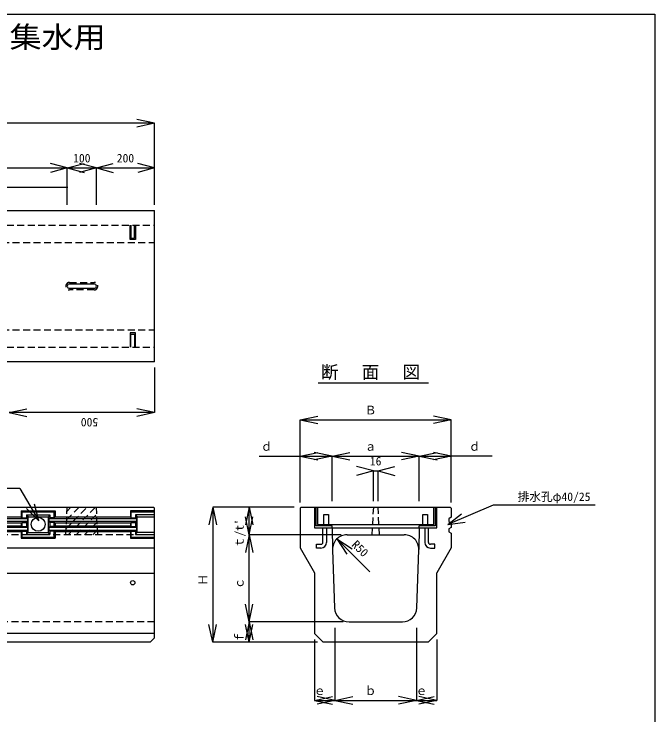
# Model space of a CAD drawing. Units: millimetres, scale not verified. Extents: x -2700 to 2700, y -1900 to 1800.
# Drawn here: x 497 to 2700, y -611 to 1800 of the extents above; entities that cross this region are included whole.
import ezdxf
from ezdxf.enums import TextEntityAlignment as Align

# ---------------------------------------------------------------- set-up
doc = ezdxf.new("R2010")
doc.units = ezdxf.units.MM
doc.header["$LTSCALE"] = 20
doc.linetypes.add('DASHED1', pattern=[1.8, 1.2, -0.6])
for name, color, linetype in [('0-2_2', 7, 'Continuous'), ('0-5_5', 3, 'Continuous'), ('F-0_240', 2, 'Continuous')]:
    doc.layers.add(name, color=color, linetype=linetype)
doc.styles.add('ＭＳ ゴシック', font='')
doc.styles.get('ＭＳ ゴシック').set_extended_font_data('MS Gothic')

msp = doc.modelspace()

# ---------------------------------------------------------------- linework, layer by layer
at = {"layer": '0-5_5', "color": 4}
for p, q in [((980, 1424.05), (-1020, 1424.05)), ((980, 1424.05), (918.87, 1437.05)), ((980, 1424.05), (918.87, 1411.06)), ((980, 1144.05), (980, 1424.05)), ((680, 1270.84), (622.05, 1286.37)), ((680, 1270.84), (737.96, 1286.37)), ((780, 1270.84), (722.05, 1286.37)), ((780, 1270.84), (837.96, 1286.37)), ((980, 1270.84), (922.04, 1286.37)), ((-720, 1270.84), (680, 1270.84)), ((680, 1270.84), (622.05, 1255.31)), ((680, 1144.05), (680, 1270.84)), ((680, 1270.84), (780, 1270.84)), ((680, 1270.84), (737.96, 1255.31)), ((780, 1270.84), (722.05, 1255.31)), ((780, 1144.05), (780, 1270.84)), ((780, 1270.84), (980, 1270.84)), ((780, 1270.84), (837.96, 1255.31)), ((980, 1270.84), (922.04, 1255.31)), ((980, 1144.05), (980, 1270.84)), ((980, 584.05), (980, 429.05)), ((480, 429.05), (541.14, 442.05)), ((980, 429.05), (918.87, 442.05)), ((980, 429.05), (480, 429.05)), ((480, 429.05), (541.14, 416.06)), ((980, 429.05), (918.87, 416.06)), ((1480, 404.13), (1541.14, 417.13)), ((2000, 404.13), (1938.87, 417.13)), ((1480, 120.13), (1480, 404.13)), ((1480, 404.13), (2000, 404.13)), ((1480, 404.13), (1541.14, 391.14)), ((2000, 404.13), (1938.87, 391.14)), ((2000, 120.13), (2000, 404.13)), ((1590, 279.13), (1651.14, 292.13)), ((1890, 279.13), (1828.87, 292.13)), ((1890, 279.13), (1951.14, 292.13)), ((2000, 279.13), (1938.87, 292.13)), ((1480, 279.13), (1541.14, 266.14)), ((1590, 279.13), (1528.87, 266.14)), ((1590, 124.13), (1590, 279.13)), ((1590, 279.13), (1890, 279.13)), ((1590, 279.13), (1651.14, 266.14)), ((1890, 279.13), (1828.87, 266.14)), ((1890, 124.13), (1890, 279.13)), ((1890, 279.13), (1950, 279.13)), ((1890, 279.13), (1951.14, 266.14)), ((1950, 279.13), (2000, 279.13)), ((2000, 124.13), (2000, 279.13)), ((1732, 228.75), (1674.05, 244.28)), ((1732, 228.75), (1674.05, 213.22)), ((1732, 228.75), (1748, 228.75)), ((1732, 124.5), (1732, 228.75)), ((1748, 228.75), (1805.96, 213.22)), ((1180, 104.13), (1167.01, 43)), ((1460, 104.13), (1180, 104.13)), ((1180, 104.13), (1180, -360.87)), ((1180, 104.13), (1193, 43)), ((1305, 104.13), (1292.01, 43)), ((1460, 104.13), (1305, 104.13)), ((1305, 9.13), (1305, 104.13)), ((1305, 104.13), (1318, 43)), ((1530, 104.13), (1950, 104.13)), ((1536, 39.13), (1536, 104.13)), ((1944, 104.13), (1944, 39.13)), ((1950, 33.13), (1950, 104.13)), ((1562, 39.13), (1562, 79.13)), ((1562, 79.13), (1578, 79.13)), ((1578, 79.13), (1578, 39.13)), ((1902, 39.13), (1902, 79.13)), ((1902, 79.13), (1918, 79.13)), ((1918, 79.13), (1918, 39.13)), ((1305, 9.13), (1292.01, 70.27)), ((1305, 9.13), (1318, 70.27)), ((1590, 39.13), (1536, 39.13)), ((1558.5, -17.37), (1558.5, 33.13)), ((1571.5, 33.13), (1571.5, -17.37)), ((1590, 33.13), (1590, 39.13)), ((1590, 33.13), (1890, 33.13)), ((1944, 39.13), (1890, 39.13)), ((1890, 33.13), (1890, 39.13)), ((1890, 33.13), (1950, 33.13)), ((1908.5, 33.13), (1908.5, -17.37)), ((1921.5, -17.37), (1921.5, 33.13)), ((1305, 9.13), (1292.01, -52)), ((1621.7, 9.13), (1305, 9.13)), ((1305, -290.87), (1305, 9.13)), ((1305, 9.13), (1318, -52)), ((1606.34, -5.51), (1658.76, -39.55)), ((1305, -290.87), (1292.01, -229.73)), ((1305, -290.87), (1318, -229.73)), ((1180, -360.87), (1167.01, -299.73)), ((1180, -360.87), (1193, -299.73)), ((1305, -290.87), (1292.01, -352)), ((1305, -360.87), (1292.01, -299.73)), ((1628.36, -290.87), (1305, -290.87)), ((1305, -360.87), (1305, -290.87)), ((1305, -290.87), (1318, -352)), ((1305, -360.87), (1318, -299.73)), ((1600, -310.87), (1600, -560.87)), ((1880, -310.87), (1880, -560.87)), ((1540, -360.87), (1180, -360.87)), ((1540, -360.87), (1305, -360.87)), ((1530, -350.87), (1530, -560.87)), ((1950, -350.87), (1950, -560.87)), ((1530, -560.87), (1591.14, -547.87)), ((1600, -560.87), (1538.87, -547.87)), ((1600, -560.87), (1661.14, -547.87)), ((1880, -560.87), (1818.87, -547.87)), ((1880, -560.87), (1941.14, -547.87)), ((1950, -560.87), (1888.87, -547.87)), ((1530, -560.87), (1600, -560.87)), ((1530, -560.87), (1591.14, -573.86)), ((1600, -560.87), (1538.87, -573.86)), ((1600, -560.87), (1880, -560.87)), ((1600, -560.87), (1661.14, -573.86)), ((1880, -560.87), (1818.87, -573.86)), ((1880, -560.87), (1950, -560.87)), ((1880, -560.87), (1941.14, -573.86)), ((1950, -560.87), (1888.87, -573.86))]:
    msp.add_line(p, q, dxfattribs=at)
at = {"layer": '0-5_5'}
for p, q in [((-1020, 1124.05), (980, 1124.05)), ((980, 604.05), (980, 1124.05)), ((688, 872.05), (772, 872.05)), ((772, 856.05), (688, 856.05)), ((980, 604.05), (-1020, 604.05)), ((-1016, 104.05), (976, 104.05)), ((976, 104.05), (980, 100.05)), ((980, -345.95), (980, 100.05)), ((1480, 100.13), (1483.92, 104.05)), ((1480, 100.13), (1480, -35.87)), ((1483.92, 104.05), (1996, 104.05)), ((2000, 100.13), (1996, 104.13)), ((2000, 100.13), (1996, 104.13)), ((2000, 100.13), (2000, 69.13)), ((522, 91.05), (525, 88.05)), ((522, 91.05), (522, 69.05)), ((522, 91.05), (638, 91.05)), ((525, 67.05), (525, 88.05)), ((525, 88.05), (635, 88.05)), ((540, 78.05), (545, 71.05)), ((540, 78.05), (540, 67.05)), ((540, 78.05), (620, 78.05)), ((620, 78.05), (615, 71.05)), ((620, 78.05), (620, 67.05)), ((638, 91.05), (635, 88.05)), ((635, 67.05), (635, 88.05)), ((638, 91.05), (638, 69.05)), ((980, 91.05), (897, 91.05)), ((897, 91.05), (900, 88.05)), ((897, 91.05), (897, 69.05)), ((900, 88.05), (980, 88.05)), ((900, 67.05), (900, 88.05)), ((980, 78.05), (915, 78.05)), ((915, 78.05), (920, 71.05)), ((915, 78.05), (915, 67.05)), ((543, 64.05), (-583, 64.05)), ((543, 54.05), (-583, 54.05)), ((522, 69.05), (-562, 69.05)), ((522, 49.05), (-562, 49.05)), ((522, 49.05), (525, 51.05)), ((522, 49.05), (522, 39.05)), ((525, 51.05), (540, 51.05)), ((525, 37.05), (525, 51.05)), ((540, 51.05), (543, 54.05)), ((540, 51.05), (540, 37.05)), ((543, 64.05), (543, 54.05)), ((545, 17.05), (545, 71.05)), ((545, 71.05), (615, 71.05)), ((615, 17.05), (615, 71.05)), ((617, 64.05), (617, 54.05)), ((918, 64.05), (617, 64.05)), ((620, 51.05), (617, 54.05)), ((918, 54.05), (617, 54.05)), ((635, 51.05), (620, 51.05)), ((620, 51.05), (620, 37.05)), ((638, 49.05), (635, 51.05)), ((635, 37.05), (635, 51.05)), ((897, 69.05), (638, 69.05)), ((638, 49.05), (638, 39.05)), ((897, 49.05), (638, 49.05)), ((897, 49.05), (900, 51.05)), ((897, 49.05), (897, 39.05)), ((900, 51.05), (915, 51.05)), ((900, 37.05), (900, 51.05)), ((915, 51.05), (918, 54.05)), ((915, 51.05), (915, 37.05)), ((918, 64.05), (918, 54.05)), ((2000, 49.13), (2000, 34.13)), ((2000, 49.13), (2000, 34.13)), ((543, 34.05), (-583, 34.05)), ((522, 39.05), (-562, 39.05)), ((543, 34.05), (543, 24.05)), ((617, 34.05), (617, 24.05)), ((918, 34.05), (617, 34.05)), ((897, 39.05), (638, 39.05)), ((918, 34.05), (918, 24.05)), ((1590, 33.13), (1591.71, -42)), ((1890, 33.13), (1888.29, -42)), ((543, 24.05), (-583, 24.05)), ((522, 19.05), (-562, 19.05)), ((522, 19.05), (522, -2.95)), ((522, -2.95), (525, 0.05)), ((525, 0.05), (525, 21.05)), ((635, 0.05), (525, 0.05)), ((540, 21.05), (540, 10.05)), ((540, 10.05), (545, 17.05)), ((540, 10.05), (620, 10.05)), ((545, 17.05), (615, 17.05)), ((620, 10.05), (615, 17.05)), ((918, 24.05), (617, 24.05)), ((620, 21.05), (620, 10.05)), ((635, 0.05), (635, 21.05)), ((638, -2.95), (635, 0.05)), ((638, 19.05), (638, -2.95)), ((897, 19.05), (638, 19.05)), ((897, 19.05), (897, -2.95)), ((897, -2.95), (900, 0.05)), ((900, 0.05), (900, 21.05)), ((980, 0.05), (900, 0.05)), ((915, 21.05), (915, 10.05)), ((915, 10.05), (920, 17.05)), ((915, 10.05), (980, 10.05)), ((1641.7, 9.13), (1727.5, 9.13)), ((1727.5, 9.13), (1752.5, 9.13)), ((1752.5, 9.13), (1838.31, 9.13)), ((2000, 14.13), (2000, -35.87)), ((522, -2.95), (638, -2.95)), ((897, -2.95), (980, -2.95)), ((-1020, -35.95), (980, -35.95)), ((1591.72, -42.53), (1598.39, -242.53)), ((1881.61, -242.53), (1888.28, -42.53)), ((2000, -35.87), (1950, -122.47)), ((40, -122.55), (980, -122.55)), ((1950, -330.87), (1950, -122.47)), ((1648.36, -290.87), (1831.64, -290.87)), ((980, -330.95), (-1020, -330.95)), ((1560, -360.87), (1530, -330.87)), ((1920, -360.87), (1950, -330.87)), ((965, -360.95), (-1005, -360.95)), ((965, -360.95), (980, -345.95)), ((1920, -360.87), (1560, -360.87))]:
    msp.add_line(p, q, dxfattribs=at)
at = {"layer": '0-5_5', "linetype": 'DASHED1'}
for p, q in [((40, 1074.05), (980, 1074.05)), ((-1020, 1014.05), (980, 1014.05)), ((688, 877.05), (772, 877.05)), ((772, 851.05), (688, 851.05)), ((-1020, 714.05), (980, 714.05)), ((40, 654.05), (980, 654.05)), ((675, 9.05), (680, 104.05)), ((676.16, 30.99), (749.22, 104.05)), ((677.73, 60.85), (720.93, 104.05)), ((679.3, 90.7), (692.65, 104.05)), ((682.5, 9.05), (777.5, 104.05)), ((785, 9.05), (780, 104.05)), ((1732, 104.13), (1727, 9.13)), ((1753, 9.13), (1748, 104.13)), ((710.78, 9.05), (781.29, 79.56)), ((739.07, 9.05), (782.7, 52.69)), ((767.35, 9.05), (784.12, 25.82)), ((980, 9.05), (-1014, 9.05)), ((980, -290.95), (-1020, -290.95))]:
    msp.add_line(p, q, dxfattribs=at)
at = {"layer": '0-5_5', "color": 7}
for p, q in [((911, 1029.05), (911, 1074.05)), ((911, 699.05), (911, 654.05)), ((1541.81, 531.28), (1921.61, 531.28)), ((517.4, 168.23), (467.4, 168.23)), ((582.68, 56.9), (539.97, 99.04)), ((1540, 104.13), (1540, 44.13)), ((1940, 44.13), (1940, 104.13)), ((1988, 44.13), (2047.42, 52.49)), ((1540, 44.13), (1940, 44.13))]:
    msp.add_line(p, q, dxfattribs=at)
for points in [[(80, 1204.05), (130, 1204.05), (682, 1204.05)], [(914, 1074.05), (914, 1024.05), (896, 1024.05), (896, 1074.05)], [(899, 1074.05), (899, 1029.05), (911, 1029.05)], [(914, 654.05), (914, 704.05), (896, 704.05), (896, 654.05)], [(899, 654.05), (899, 699.05), (911, 699.05)], [(517.4, 168.23), (582.68, 56.9), (566.76, 114.75)], [(2494.17, 110.35), (2143.92, 110.35), (1988, 44.13), (2035.28, 81.08)]]:
    msp.add_lwpolyline(points, dxfattribs=at)
at = {"layer": '0-5_5', "color": 4}
for points in [[(1340, 279.13), (1480, 279.13), (1541.14, 292.13)], [(1530, 279.13), (1590, 279.13), (1528.87, 292.13)], [(1480, 124.13), (1480, 279.13), (1530, 279.13)], [(2140, 279.13), (2000, 279.13), (1938.87, 266.14)], [(1748, 124.5), (1748, 228.75), (1805.96, 244.28)], [(1530, 104.13), (1530, 33.13), (1590, 33.13)], [(1552, -36.87), (1536.5, -36.87), (1536.5, -23.87), (1552, -23.87)], [(1719.48, -118.65), (1606.34, -5.51), (1640.38, -57.93)], [(1928, -36.87), (1943.5, -36.87), (1943.5, -23.87), (1928, -23.87)]]:
    msp.add_lwpolyline(points, dxfattribs=at)
at = {"layer": '0-5_5'}
for points in [[(522, 69.05), (525, 67.05), (540, 67.05), (543, 64.05)], [(638, 69.05), (635, 67.05), (620, 67.05), (617, 64.05)], [(897, 69.05), (900, 67.05), (915, 67.05), (918, 64.05)], [(980, 17.05), (920, 17.05), (920, 71.05), (980, 71.05)], [(2000, 69.13), (1991, 64.13), (1991, 54.13), (2000, 49.13)], [(522, 39.05), (525, 37.05), (540, 37.05), (543, 34.05)], [(638, 39.05), (635, 37.05), (620, 37.05), (617, 34.05)], [(897, 39.05), (900, 37.05), (915, 37.05), (918, 34.05)], [(2000, 34.13), (1991, 29.13), (1991, 19.13), (2000, 14.13)], [(522, 19.05), (525, 21.05), (540, 21.05), (543, 24.05)], [(638, 19.05), (635, 21.05), (620, 21.05), (617, 24.05)], [(897, 19.05), (900, 21.05), (915, 21.05), (918, 24.05)], [(1480, -35.87), (1530, -122.47), (1530, -330.87)]]:
    msp.add_lwpolyline(points, dxfattribs=at)
msp.add_circle((580, 44.95), 24.02, dxfattribs=at)
at = {"layer": '0-5_5', "color": 7}
msp.add_circle((905, -155.95), 7.5, dxfattribs=at)
at = {"layer": '0-5_5', "linetype": 'DASHED1'}
for centre, start, end in [((688, 864.05), 90, 270), ((772, 864.05), 270, 90)]:
    msp.add_arc(centre, 13, start, end, dxfattribs=at)
at = {"layer": '0-5_5'}
for centre, radius, start, end in [((688, 864.05), 8, 90, 270), ((772, 864.05), 8, 270, 90), ((1641.7, -40.87), 50, 90, 181.90916), ((1838.31, -40.87), 50, 358.09085, 90), ((1648.36, -240.87), 50, 181.90916, 270), ((1831.64, -240.87), 50, 270, 358.09085)]:
    msp.add_arc(centre, radius, start, end, dxfattribs=at)
at = {"layer": '0-5_5', "color": 4}
for centre, radius, start, end in [((1552, -17.37), 6.5, 270, 0), ((1552, -17.37), 19.5, 270, 0), ((1928, -17.37), 19.5, 180, 270), ((1928, -17.37), 6.5, 180, 270)]:
    msp.add_arc(centre, radius, start, end, dxfattribs=at)
at = {"layer": 'F-0_240'}
for p, q in [((-2700, 1800), (2700, 1800)), ((2700, 1800), (2700, -1900))]:
    msp.add_line(p, q, dxfattribs=at)

# ---------------------------------------------------------------- texts
at = {"layer": '0-2_2', "color": 3, "style": 'ＭＳ ゴシック', "width": 1.1}
msp.add_text('ノーサウンド側溝\u3000Ｆ型\u3000集水用', height=73.31, dxfattribs=at).set_placement((-838.24, 1661.9), align=Align.BOTTOM_LEFT)
at = {"layer": '0-5_5', "color": 4, "style": 'ＭＳ ゴシック'}
for s, p in [('100', (700, 1280.84)), ('200', (850, 1280.84)), ('Ｂ', (1702.5, 414.13)), ('ｄ', (1345, 289.13)), ('ａ', (1702.5, 289.13)), ('ｄ', (2060, 289.13)), ('16', (1720, 238.75)), ('排水孔φ40/25', (2228.17, 116.35)), ('ｅ', (1527.5, -550.87)), ('ｂ', (1702.5, -550.87)), ('ｅ', (1877.5, -550.87))]:
    msp.add_text(s, height=29.33, dxfattribs=at).set_placement(p, align=Align.BOTTOM_LEFT)
for s, rotation, p in [('500', 180, (786.25, 419.05)), ("ｔ/t'", 90, (1295, -37.12)), ('R50', 315, (1648.77, -33.8)), ('Ｈ', 90, (1170, -165.87)), ('ｃ', 90, (1295, -178.37)), ('ｆ', 90, (1295, -363.37))]:
    msp.add_text(s, height=29.33, rotation=rotation, dxfattribs=at).set_placement(p, align=Align.BOTTOM_LEFT)
at = {"layer": '0-5_5', "color": 7, "insert": (1551.8, 541.28), "char_height": 43.99, "attachment_point": 7, "style": 'ＭＳ ゴシック'}
msp.add_mtext('\\T1.17;断\u3000面\u3000図', dxfattribs=at)

doc.saveas('drawing.dxf')
